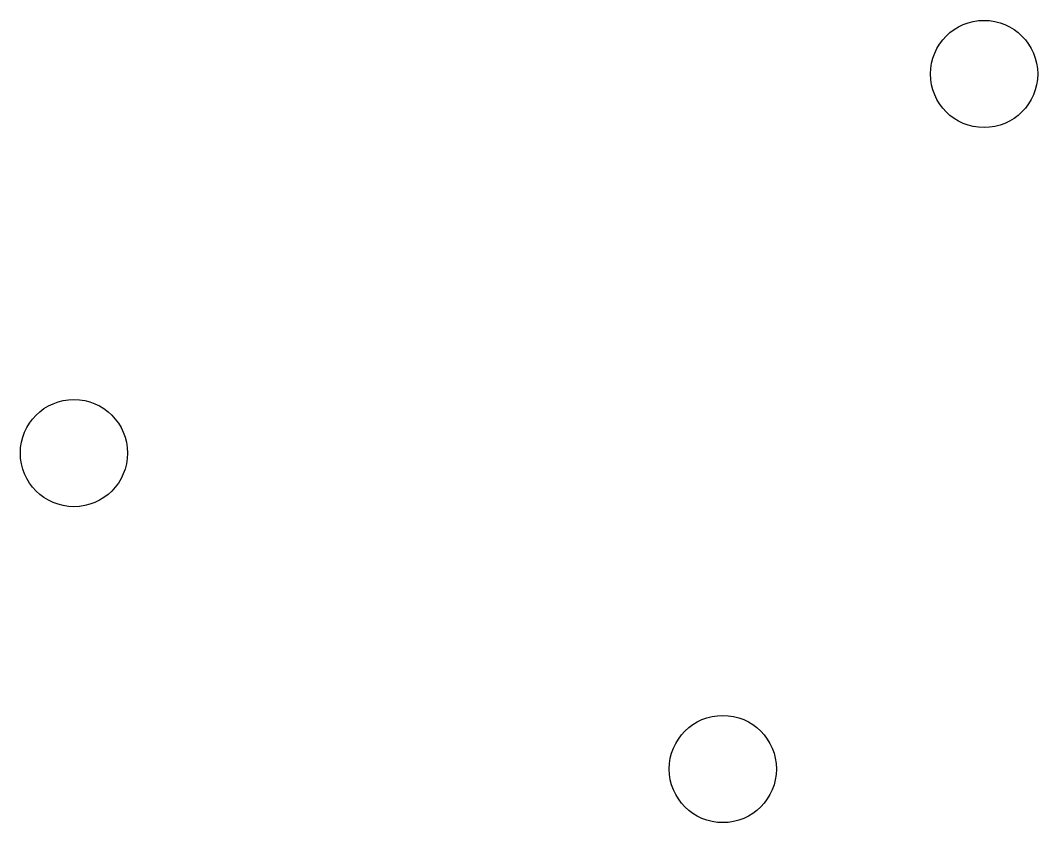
# Model space of a CAD drawing. Header units: millimetres. Extents: x 1699 to 1888, y 1636 to 1786.
import ezdxf

# ---------------------------------------------------------------- set-up
doc = ezdxf.new("R2010")
doc.units = ezdxf.units.MM

# ---------------------------------------------------------------- blocks, each defined once
blk = doc.blocks.new('一号站点')
blk.add_circle((0, 0), 10)
blk = doc.blocks.new('1#站点')
blk.add_blockref('一号站点', (0, 0))
blk = doc.blocks.new('2#站点')
blk.add_blockref('一号站点', (0, 0))
blk = doc.blocks.new('3#站点')
blk.add_blockref('一号站点', (0, 0))

msp = doc.modelspace()

# ---------------------------------------------------------------- block references
for name, p in [('2#站点', (1878.47, 1775.91)), ('1#站点', (1708.64, 1705.19)), ('3#站点', (1829.72, 1646.26))]:
    msp.add_blockref(name, p)

doc.saveas('drawing.dxf')
